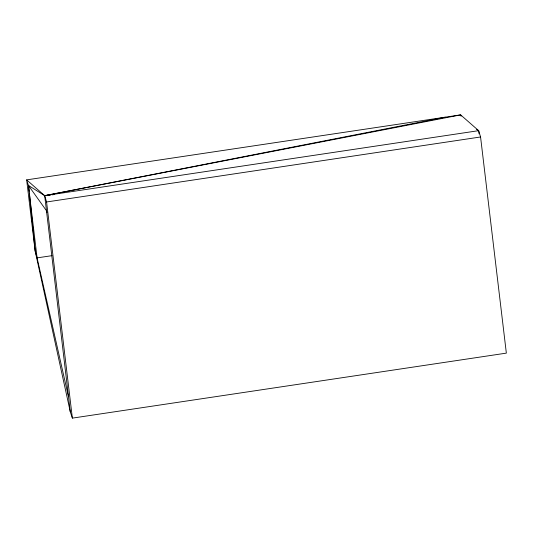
<?xml version="1.0" encoding="UTF-8"?>
<svg xmlns="http://www.w3.org/2000/svg" width="533" height="533" viewBox="0 0 533 533"><rect width="100%" height="100%" fill="white"/><g stroke="black" fill="none" stroke-linecap="round" stroke-linejoin="round"><path stroke-width="0.8" d="M70.283 411.822L44.685 195.664L26.65 179.874L460.632 114.875L478.667 130.665L480.566 136.974L506.35 353.126L72.368 418.125L70.283 411.822L35.125 250.87L26.65 179.874L28.422 185.444L46.504 210.788L47.044 212.347M445.322 117.193L44.685 195.664L28.422 185.444L37.09 257.872L68.477 396.679M479.054 133.85L478.667 130.665L44.685 195.664L46.578 201.974L72.368 418.125M46.578 201.974L480.566 136.974M51.994 255.667L37.09 257.872L35.125 250.87L29.388 193.013M50.475 194.998L44.685 195.664L460.632 114.875L461.078 116.267M52.127 194.811L53.78 194.618M476.569 129.332L478.667 130.665M28.655 185.571L29.228 191.354"/></g></svg>
